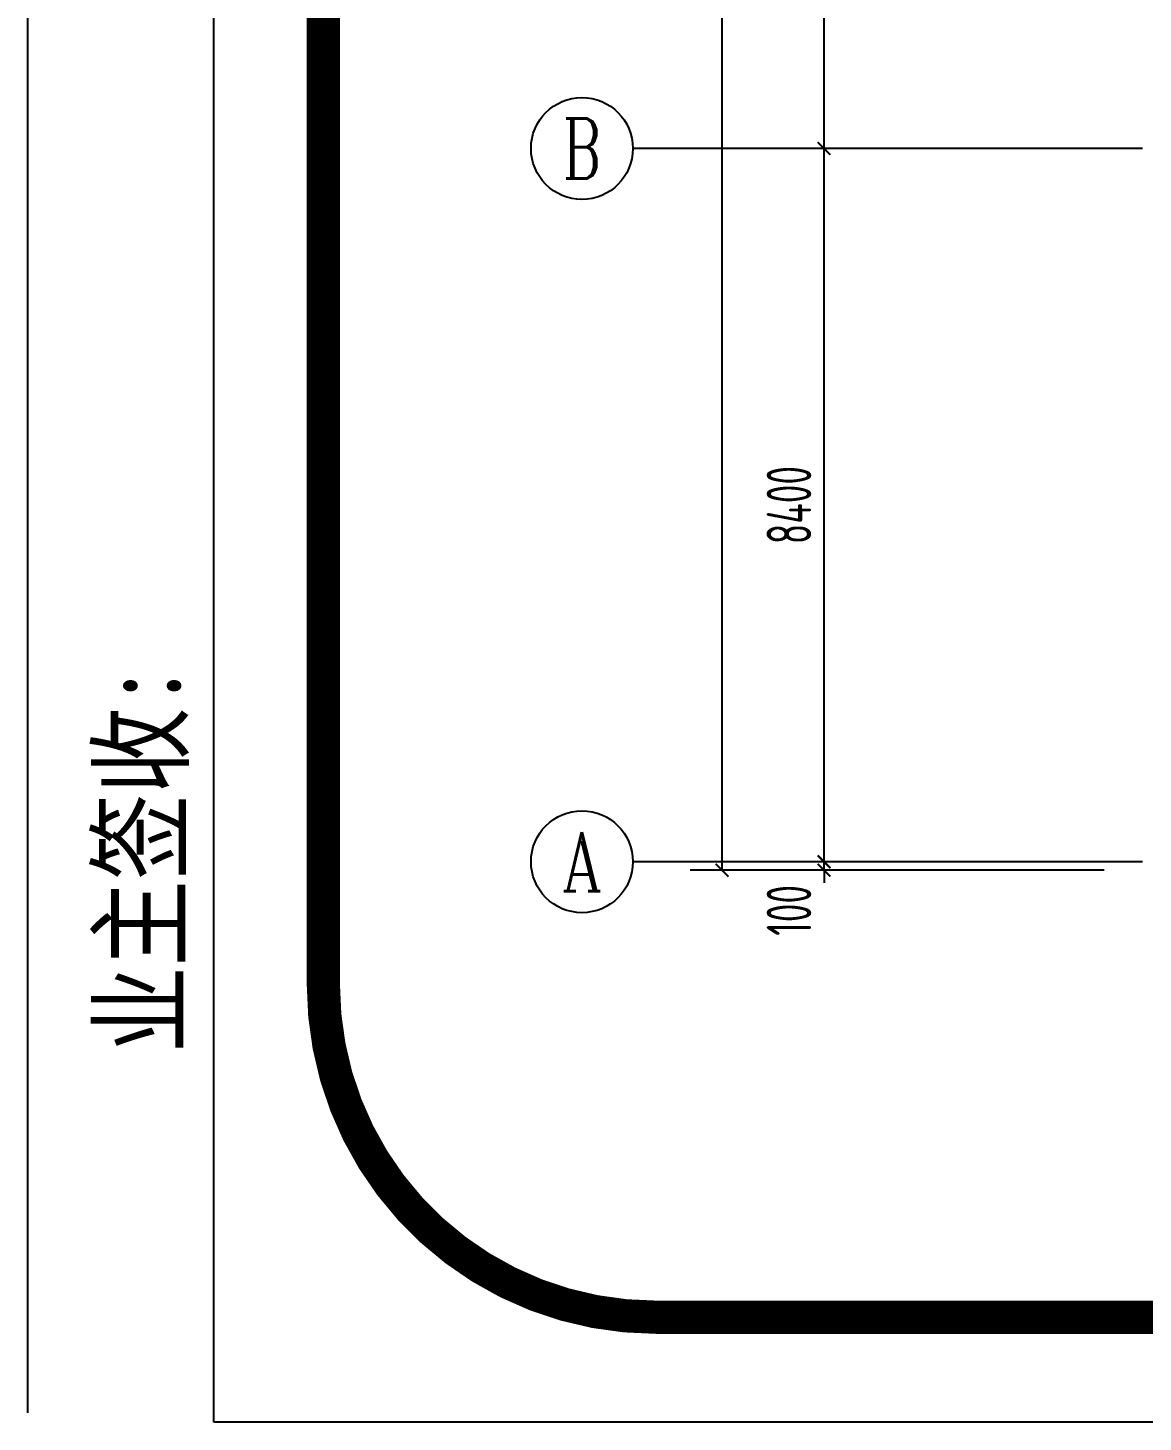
# Model space of a CAD drawing. Header units: inches. Extents: x -584 to 1446124, y -108140 to 99637.
# Drawn here: x 1309996 to 1323127, y -106676 to -90256 of the extents above; entities that cross this region are included whole.
import ezdxf
from ezdxf.enums import TextEntityAlignment as Align

# ---------------------------------------------------------------- set-up
doc = ezdxf.new("R2010")
doc.units = ezdxf.units.IN
doc.header["$MEASUREMENT"] = 0
for name, color, linetype in [('AXIS', 3, 'Continuous'), ('AXIS_TEXT', 7, 'Continuous'), ('外框', 7, 'Continuous')]:
    doc.layers.add(name, color=color, linetype=linetype)
doc.styles.add('_TCH_AXIS', font='COMPLEX', dxfattribs={"bigfont": 'GBCBIG'})
doc.styles.add('_TCH_DIM_T3', font='TSSDENG', dxfattribs={"width": 0.64, "bigfont": 'TSSDCHN'})
doc.styles.add('COMPLEX', font='stylu.ttf')
doc.styles.add('宋体平面', font='', dxfattribs={"width": 0.8})
doc.styles.get('宋体平面').set_extended_font_data('SimSun')
doc.dimstyles.new('_TCH_ARCH&&150', dxfattribs={"dimtxt": 525, "dimasz": 150, "dimexe": 375, "dimexo": 450, "dimgap": 150, "dimtad": 1, "dimdec": 0, "dimzin": 0, "dimdsep": 46, "dimtxsty": '_TCH_DIM_T3', "dimblk": 'ARCHTICK', "dimcen": 0.09, "dimclrt": 7, "dimazin": 2, "dimtfac": 1, "dimtdec": 0, "dimtix": 1, "dimtmove": 2, "dimatfit": 3, "dimfxl": 0, "dimtolj": 1, "dimtzin": 0, "dimarcsym": 0})

# ---------------------------------------------------------------- blocks, each defined once
blk = doc.blocks.new('_ArchTick')
at = {"color": 0, "linetype": 'ByBlock', "const_width": 0.15}
blk.add_lwpolyline([(-0.5, -0.5), (0.5, 0.5)], dxfattribs=at)
blk = doc.blocks.new('*D483')
at = {"layer": 'AXIS', "color": 0, "lineweight": -2, "transparency": 16777216}
for p, q in [((1319370, -100076), (1319370, -99926)), ((1322670, -100076), (1318995, -100076)), ((1319370, -100176), (1319370, -100076)), ((1322670, -100176), (1318995, -100176)), ((1319370, -100176), (1319370, -100326))]:
    blk.add_line(p, q, dxfattribs=at)
at = {"layer": 'Defpoints', "color": 0, "transparency": 16777216}
for p in [(1319370, -100076), (1323120, -100076), (1323120, -100176)]:
    blk.add_point(p, dxfattribs=at)
at = {"layer": 'AXIS', "color": 0, "lineweight": -2, "transparency": 16777216, "xscale": 150, "yscale": 150, "zscale": 150}
for p, rotation in [((1319370, -100076), 270), ((1319370, -100176), 90)]:
    blk.add_blockref('_ArchTick', p, dxfattribs=dict(at, rotation=rotation))
at = {"layer": 'AXIS', "color": 7, "transparency": 16777216, "insert": (1318957, -100649), "char_height": 525, "attachment_point": 5, "rotation": 90, "style": '_TCH_DIM_T3'}
blk.add_mtext('\\A1;100', dxfattribs=at)
blk = doc.blocks.new('*D484')
at = {"layer": 'AXIS', "color": 0, "lineweight": -2, "transparency": 16777216}
for p, q in [((1322670, -91676), (1318995, -91676)), ((1319370, -100076), (1319370, -91676)), ((1322670, -100076), (1318995, -100076))]:
    blk.add_line(p, q, dxfattribs=at)
at = {"layer": 'Defpoints', "color": 0, "transparency": 16777216}
for p in [(1319370, -91676), (1323120, -91676), (1323120, -100076)]:
    blk.add_point(p, dxfattribs=at)
at = {"layer": 'AXIS', "color": 0, "lineweight": -2, "transparency": 16777216, "xscale": 150, "yscale": 150, "zscale": 150}
for p, rotation in [((1319370, -91676), 90), ((1319370, -100076), 270)]:
    blk.add_blockref('_ArchTick', p, dxfattribs=dict(at, rotation=rotation))
at = {"layer": 'AXIS', "color": 7, "transparency": 16777216, "insert": (1318957, -95876), "char_height": 525, "attachment_point": 5, "rotation": 90, "style": '_TCH_DIM_T3'}
blk.add_mtext('\\A1;8400', dxfattribs=at)
blk = doc.blocks.new('*D485')
at = {"layer": 'AXIS', "color": 0, "lineweight": -2, "transparency": 16777216}
for p, q in [((1322670, -83676), (1318995, -83676)), ((1319370, -91676), (1319370, -83676)), ((1322670, -91676), (1318995, -91676))]:
    blk.add_line(p, q, dxfattribs=at)
at = {"layer": 'Defpoints', "color": 0, "transparency": 16777216}
for p in [(1319370, -83676), (1323120, -83676), (1323120, -91676)]:
    blk.add_point(p, dxfattribs=at)
at = {"layer": 'AXIS', "color": 0, "lineweight": -2, "transparency": 16777216, "xscale": 150, "yscale": 150, "zscale": 150}
for p, rotation in [((1319370, -83676), 90), ((1319370, -91676), 270)]:
    blk.add_blockref('_ArchTick', p, dxfattribs=dict(at, rotation=rotation))
at = {"layer": 'AXIS', "color": 7, "transparency": 16777216, "insert": (1318957, -87676), "char_height": 525, "attachment_point": 5, "rotation": 90, "style": '_TCH_DIM_T3'}
blk.add_mtext('\\A1;8000', dxfattribs=at)
blk = doc.blocks.new('*D494')
at = {"layer": 'AXIS', "color": 0, "lineweight": -2, "transparency": 16777216}
for p, q in [((1322670, -26176), (1317795, -26176)), ((1318170, -100176), (1318170, -26176)), ((1322670, -100176), (1317795, -100176))]:
    blk.add_line(p, q, dxfattribs=at)
at = {"layer": 'Defpoints', "color": 0, "transparency": 16777216}
for p in [(1318170, -26176), (1323120, -26176), (1323120, -100176)]:
    blk.add_point(p, dxfattribs=at)
at = {"layer": 'AXIS', "color": 0, "lineweight": -2, "transparency": 16777216, "xscale": 150, "yscale": 150, "zscale": 150}
for p, rotation in [((1318170, -26176), 90), ((1318170, -100176), 270)]:
    blk.add_blockref('_ArchTick', p, dxfattribs=dict(at, rotation=rotation))
at = {"layer": 'AXIS', "color": 7, "transparency": 16777216, "insert": (1317757, -63176), "char_height": 525, "attachment_point": 5, "rotation": 90, "style": '_TCH_DIM_T3'}
blk.add_mtext('\\A1;74000', dxfattribs=at)
blk = doc.blocks.new('_AXISO')
blk.add_circle((0, 0), 0.5)
at = {"layer": 'AXIS_TEXT', "style": 'COMPLEX', "width": 1.041667}
blk.add_attdef('A', text='', height=0.56, dxfattribs=at).set_placement((-0.25, -0.28), (0.25, -0.28), align=Align.FIT)

msp = doc.modelspace()

# ---------------------------------------------------------------- linework, layer by layer
at = {"layer": 'AXIS'}
for p, q in [((1323119.5, -91676.2), (1317119.5, -91676.2)), ((1323119.5, -100076.2), (1317119.5, -100076.2))]:
    msp.add_line(p, q, dxfattribs=at)
at = {"layer": '外框', "lineweight": -2}
for p, q in [((1309995.5, -106568.2), (1309995.5, -12818.9)), ((1312186.2, -106675.9), (1312186.2, -12818.9)), ((1446123.6, -106675.9), (1312186.2, -106675.9))]:
    msp.add_line(p, q, dxfattribs=at)
at = {"layer": '外框', "lineweight": -2, "const_width": 391.5}
msp.add_lwpolyline([(1317389.8, -105440.5), (1440720.9, -105440.5, 0.4142136), (1444636.1, -101525.2), (1444636.1, -18002.4, 0.4142136), (1440720.9, -14087.1), (1317389.8, -14087.1, 0.4142136), (1313474.6, -18002.4), (1313474.6, -101525.2, 0.4142136)], format="xyb", close=True, dxfattribs=at)

# ---------------------------------------------------------------- block references
at = {"layer": 'AXIS'}
ref = msp.add_blockref('_AXISO', (1316519.5, -91676.2), dxfattribs=dict(at, xscale=1200, yscale=1200, zscale=1200))
ref.add_attrib('A', 'B', dxfattribs={"layer": 'AXIS_TEXT', "height": 705.1, "style": '_TCH_AXIS', "width": 0.8}).set_placement((1316291.2, -92028.7), (1316747.8, -92028.7), align=Align.FIT)
ref = msp.add_blockref('_AXISO', (1316519.5, -100076.2), dxfattribs=dict(at, xscale=1200, yscale=1200, zscale=1200))
ref.add_attrib('A', 'A', dxfattribs={"layer": 'AXIS_TEXT', "height": 692.8, "style": '_TCH_AXIS', "width": 0.8}).set_placement((1316282, -100422.6), (1316757.1, -100422.6), align=Align.FIT)

# ---------------------------------------------------------------- texts
at = {"layer": '外框', "lineweight": -2, "style": '宋体平面', "width": 0.8}
msp.add_text('业主签收:                                      土建签收:                                     水、电签收:', height=932.804, rotation=90, dxfattribs=at).set_placement((1311789.2, -102328.4))

# ---------------------------------------------------------------- dimensions: what is measured, and where the dimension line sits
at = {"layer": 'AXIS'}
for p1, p2, distance, picture, middle in [((1323119.5, -100176.2), (1323119.5, -26176.2), 4950, '*D494', (1317757, -63176.2)), ((1323119.5, -91676.2), (1323119.5, -83676.2), 3750, '*D485', (1318957, -87676.2)), ((1323119.5, -100076.2), (1323119.5, -91676.2), 3750, '*D484', (1318957, -95876.2))]:
    dim = msp.add_aligned_dim(p1=p1, p2=p2, distance=distance, dimstyle='_TCH_ARCH&&150', dxfattribs=at)
    dim.commit()
    dim.dimension.update_dxf_attribs({"geometry": picture, "text_midpoint": middle})
dim = msp.add_linear_dim(base=(1319369.5, -100076.2), p1=(1323119.5, -100176.2), p2=(1323119.5, -100076.2), angle=90, dimstyle='_TCH_ARCH&&150', dxfattribs=at)
dim.commit()
dim.dimension.update_dxf_attribs({"geometry": '*D483', "text_midpoint": (1318957, -100649.2), "dimtype": 161})

doc.saveas('drawing.dxf')
